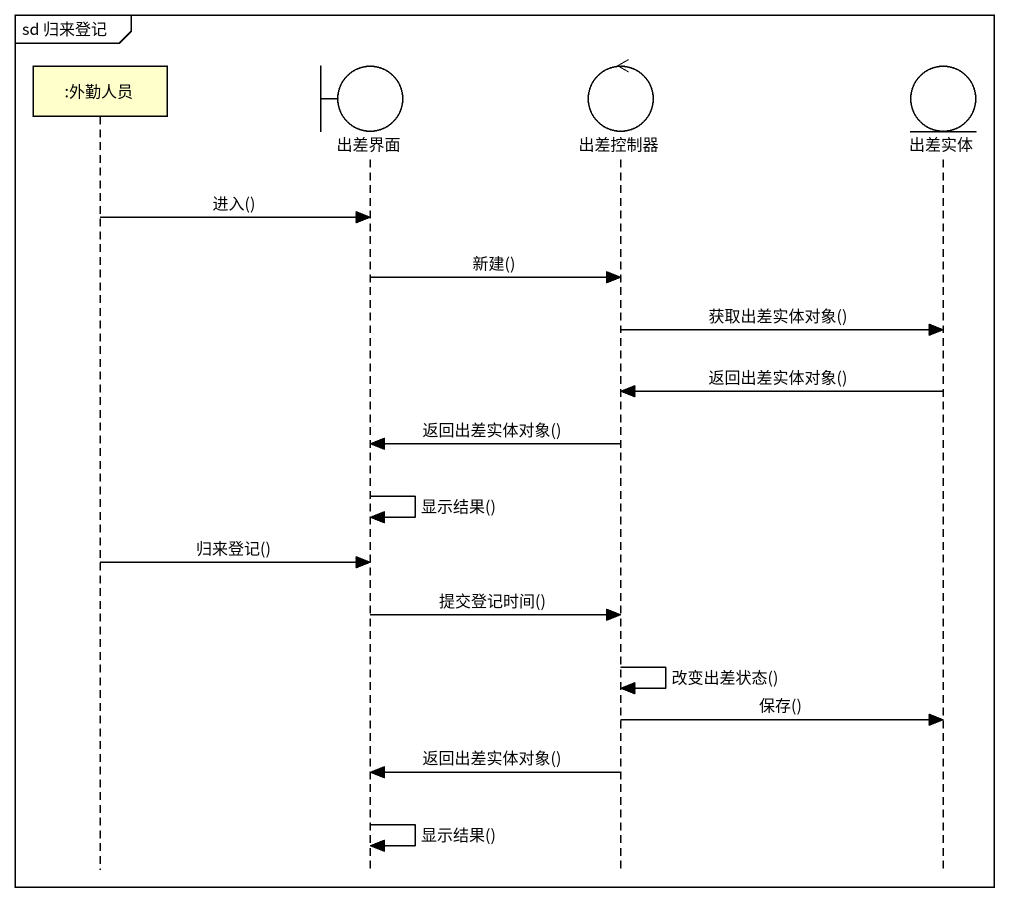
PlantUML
@startuml
mainframe sd 归来登记
hide footbox
participant ":外勤人员" as 外勤人员
boundary 出差界面
control 出差控制器
entity 出差实体

外勤人员 -> 出差界面 : 进入()
出差界面 -> 出差控制器 : 新建()
出差控制器 -> 出差实体 : 获取出差实体对象()
出差实体 -> 出差控制器 : 返回出差实体对象()
出差控制器 -> 出差界面 : 返回出差实体对象()
出差界面 -> 出差界面 : 显示结果()
外勤人员 -> 出差界面 : 归来登记()
出差界面 -> 出差控制器 : 提交登记时间()
出差控制器 -> 出差控制器 : 改变出差状态()
出差控制器 -> 出差实体 : 保存()
出差控制器 -> 出差界面 : 返回出差实体对象()
出差界面 -> 出差界面 : 显示结果()
@enduml
